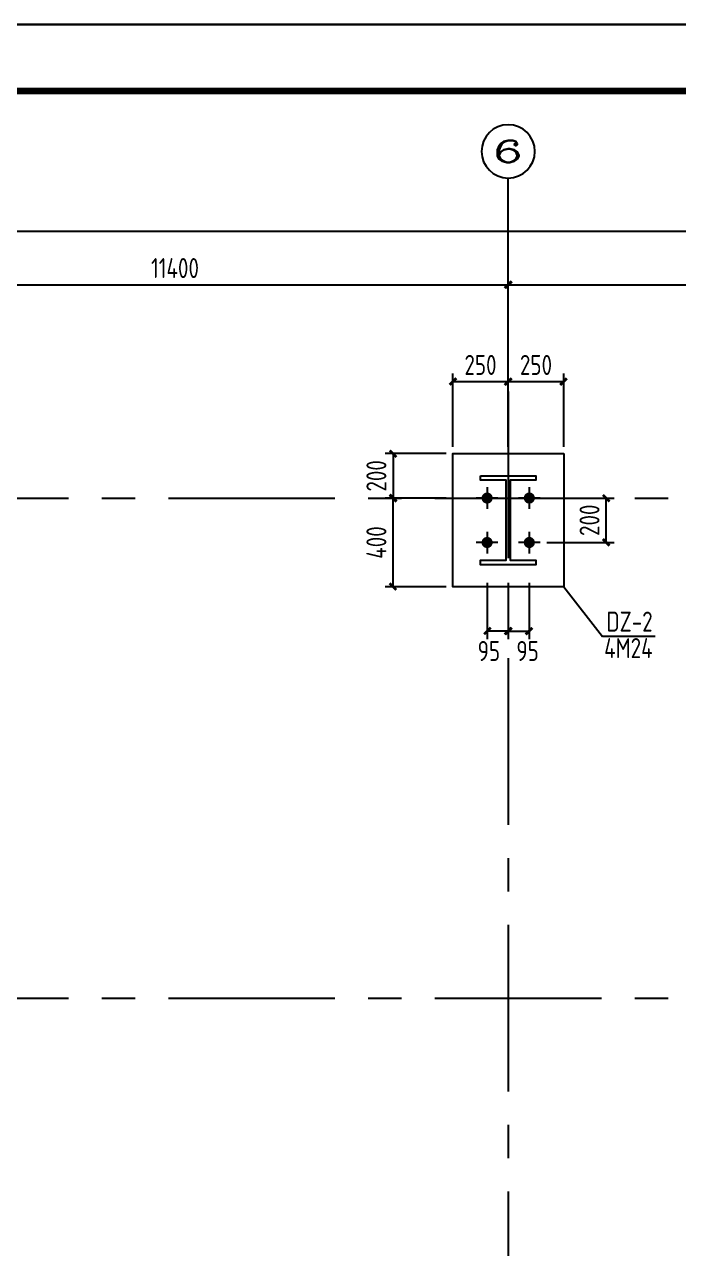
# Model space of a CAD drawing. Header units: millimetres. Extents: x 866309 to 879639, y 39442 to 44891.
# Drawn here: x 868831.7 to 868929.8, y 39857.3 to 40040.9 of the extents above; entities that cross this region are included whole.
import ezdxf
from ezdxf.enums import TextEntityAlignment as Align

# ---------------------------------------------------------------- set-up
doc = ezdxf.new("R2010")
doc.units = ezdxf.units.MM
doc.header["$LTSCALE"] = 1000
doc.header["$MEASUREMENT"] = 0
doc.linetypes.add('CENTER', pattern=[2, 1.25, -0.25, 0.25, -0.25])
doc.linetypes.add('DOTE', pattern=[2.42, 2, -0.2, 0.02, -0.2])
for name, color, linetype in [('AXIS', 3, 'Continuous'), ('AXIS_TEXT', 7, 'Continuous'), ('DIM', 7, 'Continuous'), ('DOTE', 1, 'DOTE'), ('M_Prof', 2, 'Continuous'), ('柱集中标注', 2, 'Continuous'), ('标注', 7, 'Continuous'), ('檩条', 34, 'Continuous')]:
    doc.layers.add(name, color=color, linetype=linetype)
doc.styles.add('_TCH_AXIS', font='COMPLEX', dxfattribs={"bigfont": 'GBCBIG'})
doc.styles.add('COMPLEX', font='COMPLEX')
doc.styles.add('GBHZ', font='gbenor.shx', dxfattribs={"width": 0.9, "bigfont": 'gbcbig.shx'})
doc.dimstyles.new('Y100', dxfattribs={"dimscale": 0, "dimtxt": 3, "dimasz": 0.01, "dimexe": 1.2, "dimexo": 2, "dimgap": 1, "dimtad": 1, "dimdec": 0, "dimlfac": 100, "dimzin": 0, "dimdsep": 46, "dimtxsty": 'GBHZ', "dimblk": 'DX', "dimcen": 0.09, "dimdle": 1, "dimclrd": 7, "dimclre": 7, "dimclrt": 7, "dimadec": 0, "dimazin": 0, "dimtfac": 1, "dimtdec": 0, "dimtix": 1, "dimtmove": 2, "dimatfit": 3, "dimldrblk": 'DX', "dimfxl": 0, "dimtolj": 1, "dimtzin": 0, "dimarcsym": 0})
doc.dimstyles.new('Y30', dxfattribs={"dimscale": 0, "dimtxt": 3, "dimasz": 0.01, "dimexe": 1.2, "dimexo": 1, "dimgap": 1, "dimtad": 1, "dimdec": 0, "dimlfac": 30, "dimzin": 0, "dimdsep": 46, "dimtxsty": 'GBHZ', "dimblk1": 'DX', "dimblk2": 'DX', "dimsah": 1, "dimcen": 0.09, "dimdle": 1, "dimadec": 0, "dimazin": 0, "dimtfac": 1, "dimtdec": 0, "dimtix": 1, "dimtmove": 2, "dimatfit": 3, "dimldrblk": 'DX', "dimfxl": 0, "dimtolj": 1, "dimtzin": 0, "dimarcsym": 0})

# ---------------------------------------------------------------- blocks, each defined once
blk = doc.blocks.new('_AXISO')
blk.add_circle((0, 0), 0.5)
at = {"layer": 'AXIS_TEXT', "style": 'COMPLEX', "width": 1.041667}
blk.add_attdef('A', text='', height=0.56, dxfattribs=at).set_placement((-0.25, -0.28), (0.25, -0.28), align=Align.FIT)
blk = doc.blocks.new('DX')
at = {"color": 0, "linetype": 'ByBlock', "const_width": 40}
blk.add_lwpolyline([(-54, -51), (46, 49)], dxfattribs=at)
blk = doc.blocks.new('*D1314')
at = {"layer": 'Defpoints', "color": 0, "transparency": 16777216}
for p in [(868904.28, 40001.89), (868804.28, 39985.89), (868904.28, 39985.89)]:
    blk.add_point(p, dxfattribs=at)
at = {"layer": 'dim', "color": 7, "lineweight": -2, "transparency": 16777216}
for p, q in [((868804.28, 39987.89), (868804.28, 40003.09)), ((868904.28, 39987.89), (868904.28, 40003.09)), ((868804.29, 40001.89), (868904.27, 40001.89))]:
    blk.add_line(p, q, dxfattribs=at)
at = {"layer": 'dim', "color": 7, "lineweight": -2, "transparency": 16777216, "xscale": 0.01, "yscale": 0.01, "zscale": 0.01, "rotation": 180}
blk.add_blockref('DX', (868804.28, 40001.89), dxfattribs=at)
at = {"layer": 'dim', "color": 7, "lineweight": -2, "transparency": 16777216, "xscale": 0.01, "yscale": 0.01, "zscale": 0.01}
blk.add_blockref('DX', (868904.28, 40001.89), dxfattribs=at)
at = {"layer": 'dim', "color": 7, "transparency": 16777216, "insert": (868854.28, 40004.39), "char_height": 3, "attachment_point": 5, "style": 'GBHZ'}
blk.add_mtext('\\A1;11400', dxfattribs=at)
blk = doc.blocks.new('*D1315')
at = {"layer": 'Defpoints', "color": 0, "transparency": 16777216}
for p in [(869019.28, 40001.89), (868904.28, 39985.89), (869019.28, 39985.89)]:
    blk.add_point(p, dxfattribs=at)
at = {"layer": 'dim', "color": 7, "lineweight": -2, "transparency": 16777216}
for p, q in [((868904.28, 39987.89), (868904.28, 40003.09)), ((869019.28, 39987.89), (869019.28, 40003.09)), ((868904.29, 40001.89), (869019.27, 40001.89))]:
    blk.add_line(p, q, dxfattribs=at)
at = {"layer": 'dim', "color": 7, "lineweight": -2, "transparency": 16777216, "xscale": 0.01, "yscale": 0.01, "zscale": 0.01, "rotation": 180}
blk.add_blockref('DX', (868904.28, 40001.89), dxfattribs=at)
at = {"layer": 'dim', "color": 7, "lineweight": -2, "transparency": 16777216, "xscale": 0.01, "yscale": 0.01, "zscale": 0.01}
blk.add_blockref('DX', (869019.28, 40001.89), dxfattribs=at)
at = {"layer": 'dim', "color": 7, "transparency": 16777216, "insert": (868961.78, 40004.39), "char_height": 3, "attachment_point": 5, "style": 'GBHZ'}
blk.add_mtext('\\A1;11500', dxfattribs=at)
blk = doc.blocks.new('*D1316')
at = {"layer": 'Defpoints', "color": 0, "transparency": 16777216}
for p in [(868549.28, 40009.89), (868549.28, 39985.89), (869019.28, 39985.89)]:
    blk.add_point(p, dxfattribs=at)
at = {"layer": 'dim', "color": 7, "lineweight": -2, "transparency": 16777216}
for p, q in [((868549.28, 39987.89), (868549.28, 40011.09)), ((869019.28, 39987.89), (869019.28, 40011.09)), ((869019.27, 40009.89), (868549.29, 40009.89))]:
    blk.add_line(p, q, dxfattribs=at)
at = {"layer": 'dim', "color": 7, "lineweight": -2, "transparency": 16777216, "xscale": 0.01, "yscale": 0.01, "zscale": 0.01, "rotation": 180}
blk.add_blockref('DX', (868549.28, 40009.89), dxfattribs=at)
at = {"layer": 'dim', "color": 7, "lineweight": -2, "transparency": 16777216, "xscale": 0.01, "yscale": 0.01, "zscale": 0.01}
blk.add_blockref('DX', (869019.28, 40009.89), dxfattribs=at)
at = {"layer": 'dim', "color": 7, "transparency": 16777216, "insert": (868784.28, 40012.39), "char_height": 3, "attachment_point": 5, "style": 'GBHZ'}
blk.add_mtext('\\A1;47000', dxfattribs=at)
blk = doc.blocks.new('*D2546')
at = {"layer": 'Defpoints', "color": 0, "transparency": 16777216}
for p in [(868887, 39969.89), (868895.95, 39969.89), (868895.95, 39956.56)]:
    blk.add_point(p, dxfattribs=at)
at = {"layer": 'dim', "color": 0, "lineweight": -2, "transparency": 16777216}
for p, q in [((868894.95, 39969.89), (868885.8, 39969.89)), ((868887, 39956.57), (868887, 39969.88)), ((868894.95, 39956.56), (868885.8, 39956.56))]:
    blk.add_line(p, q, dxfattribs=at)
at = {"layer": 'dim', "color": 0, "lineweight": -2, "transparency": 16777216, "xscale": 0.01, "yscale": 0.01, "zscale": 0.01}
for p, rotation in [((868887, 39969.89), 90), ((868887, 39956.56), 270)]:
    blk.add_blockref('DX', p, dxfattribs=dict(at, rotation=rotation))
at = {"layer": 'dim', "color": 0, "transparency": 16777216, "insert": (868884.5, 39963.22), "char_height": 3, "attachment_point": 5, "rotation": 90, "style": 'GBHZ'}
blk.add_mtext('\\A1;400', dxfattribs=at)
blk = doc.blocks.new('*D2547')
at = {"layer": 'Defpoints', "color": 0, "transparency": 16777216}
for p in [(868904.28, 39987.36), (868895.95, 39976.56), (868904.28, 39976.56)]:
    blk.add_point(p, dxfattribs=at)
at = {"layer": 'dim', "color": 0, "lineweight": -2, "transparency": 16777216}
for p, q in [((868895.95, 39977.56), (868895.95, 39988.56)), ((868904.28, 39977.56), (868904.28, 39988.56)), ((868895.96, 39987.36), (868904.27, 39987.36))]:
    blk.add_line(p, q, dxfattribs=at)
at = {"layer": 'dim', "color": 0, "lineweight": -2, "transparency": 16777216, "xscale": 0.01, "yscale": 0.01, "zscale": 0.01, "rotation": 180}
blk.add_blockref('DX', (868895.95, 39987.36), dxfattribs=at)
at = {"layer": 'dim', "color": 0, "lineweight": -2, "transparency": 16777216, "xscale": 0.01, "yscale": 0.01, "zscale": 0.01}
blk.add_blockref('DX', (868904.28, 39987.36), dxfattribs=at)
at = {"layer": 'dim', "color": 0, "transparency": 16777216, "insert": (868900.12, 39989.86), "char_height": 3, "attachment_point": 5, "style": 'GBHZ'}
blk.add_mtext('\\A1;250', dxfattribs=at)
blk = doc.blocks.new('*D2548')
at = {"layer": 'Defpoints', "color": 0, "transparency": 16777216}
for p in [(868912.62, 39987.36), (868904.28, 39976.56), (868912.62, 39976.56)]:
    blk.add_point(p, dxfattribs=at)
at = {"layer": 'dim', "color": 0, "lineweight": -2, "transparency": 16777216}
for p, q in [((868904.28, 39977.56), (868904.28, 39988.56)), ((868912.62, 39977.56), (868912.62, 39988.56)), ((868904.29, 39987.36), (868912.61, 39987.36))]:
    blk.add_line(p, q, dxfattribs=at)
at = {"layer": 'dim', "color": 0, "lineweight": -2, "transparency": 16777216, "xscale": 0.01, "yscale": 0.01, "zscale": 0.01, "rotation": 180}
blk.add_blockref('DX', (868904.28, 39987.36), dxfattribs=at)
at = {"layer": 'dim', "color": 0, "lineweight": -2, "transparency": 16777216, "xscale": 0.01, "yscale": 0.01, "zscale": 0.01}
blk.add_blockref('DX', (868912.62, 39987.36), dxfattribs=at)
at = {"layer": 'dim', "color": 0, "transparency": 16777216, "insert": (868908.45, 39989.86), "char_height": 3, "attachment_point": 5, "style": 'GBHZ'}
blk.add_mtext('\\A1;250', dxfattribs=at)
blk = doc.blocks.new('*D2549')
at = {"layer": 'Defpoints', "color": 0, "transparency": 16777216}
for p in [(868901.12, 39958.15), (868904.28, 39958.15), (868901.12, 39949.94)]:
    blk.add_point(p, dxfattribs=at)
at = {"layer": 'dim', "color": 0, "lineweight": -2, "transparency": 16777216}
for p, q in [((868901.12, 39957.15), (868901.12, 39948.74)), ((868904.28, 39957.15), (868904.28, 39948.74)), ((868904.27, 39949.94), (868901.13, 39949.94))]:
    blk.add_line(p, q, dxfattribs=at)
at = {"layer": 'dim', "color": 0, "lineweight": -2, "transparency": 16777216, "xscale": 0.01, "yscale": 0.01, "zscale": 0.01, "rotation": 180}
blk.add_blockref('DX', (868901.12, 39949.94), dxfattribs=at)
at = {"layer": 'dim', "color": 0, "lineweight": -2, "transparency": 16777216, "xscale": 0.01, "yscale": 0.01, "zscale": 0.01}
blk.add_blockref('DX', (868904.28, 39949.94), dxfattribs=at)
at = {"layer": 'dim', "color": 0, "transparency": 16777216, "insert": (868901.38, 39946.95), "char_height": 3, "attachment_point": 5, "style": 'GBHZ'}
blk.add_mtext('\\A1;95', dxfattribs=at)
blk = doc.blocks.new('*D2550')
at = {"layer": 'Defpoints', "color": 0, "transparency": 16777216}
for p in [(868904.28, 39958.15), (868907.45, 39958.15), (868907.45, 39949.94)]:
    blk.add_point(p, dxfattribs=at)
at = {"layer": 'dim', "color": 0, "lineweight": -2, "transparency": 16777216}
for p, q in [((868904.28, 39957.15), (868904.28, 39948.74)), ((868907.45, 39957.15), (868907.45, 39948.74)), ((868904.29, 39949.94), (868907.44, 39949.94))]:
    blk.add_line(p, q, dxfattribs=at)
at = {"layer": 'dim', "color": 0, "lineweight": -2, "transparency": 16777216, "xscale": 0.01, "yscale": 0.01, "zscale": 0.01, "rotation": 180}
blk.add_blockref('DX', (868904.28, 39949.94), dxfattribs=at)
at = {"layer": 'dim', "color": 0, "lineweight": -2, "transparency": 16777216, "xscale": 0.01, "yscale": 0.01, "zscale": 0.01}
blk.add_blockref('DX', (868907.45, 39949.94), dxfattribs=at)
at = {"layer": 'dim', "color": 0, "transparency": 16777216, "insert": (868907.19, 39946.95), "char_height": 3, "attachment_point": 5, "style": 'GBHZ'}
blk.add_mtext('\\A1;95', dxfattribs=at)
blk = doc.blocks.new('*D2551')
at = {"layer": 'Defpoints', "color": 0, "transparency": 16777216}
for p in [(868909.07, 39969.89), (868918.98, 39969.89), (868909.07, 39963.22)]:
    blk.add_point(p, dxfattribs=at)
at = {"layer": '标注', "color": 0, "lineweight": -2, "transparency": 16777216}
for p, q in [((868910.07, 39969.89), (868920.18, 39969.89)), ((868918.98, 39963.23), (868918.98, 39969.88)), ((868910.07, 39963.22), (868920.18, 39963.22))]:
    blk.add_line(p, q, dxfattribs=at)
at = {"layer": '标注', "color": 0, "lineweight": -2, "transparency": 16777216, "xscale": 0.01, "yscale": 0.01, "zscale": 0.01}
for p, rotation in [((868918.98, 39969.89), 90), ((868918.98, 39963.22), 270)]:
    blk.add_blockref('DX', p, dxfattribs=dict(at, rotation=rotation))
at = {"layer": '标注', "color": 0, "transparency": 16777216, "insert": (868916.48, 39966.56), "char_height": 3, "attachment_point": 5, "rotation": 90, "style": 'GBHZ'}
blk.add_mtext('\\A1;200', dxfattribs=at)
blk = doc.blocks.new('*D2552')
at = {"layer": 'Defpoints', "color": 0, "transparency": 16777216}
for p in [(868895.95, 39976.56), (868887, 39969.89), (868895.95, 39969.89)]:
    blk.add_point(p, dxfattribs=at)
at = {"layer": 'dim', "color": 0, "lineweight": -2, "transparency": 16777216}
for p, q in [((868894.95, 39976.56), (868885.8, 39976.56)), ((868887, 39976.55), (868887, 39969.9)), ((868894.95, 39969.89), (868885.8, 39969.89))]:
    blk.add_line(p, q, dxfattribs=at)
at = {"layer": 'dim', "color": 0, "lineweight": -2, "transparency": 16777216, "xscale": 0.01, "yscale": 0.01, "zscale": 0.01}
for p, rotation in [((868887, 39976.56), 90), ((868887, 39969.89), 270)]:
    blk.add_blockref('DX', p, dxfattribs=dict(at, rotation=rotation))
at = {"layer": 'dim', "color": 0, "transparency": 16777216, "insert": (868884.5, 39973.22), "char_height": 3, "attachment_point": 5, "rotation": 90, "style": 'GBHZ'}
blk.add_mtext('\\A1;200', dxfattribs=at)

msp = doc.modelspace()

# ---------------------------------------------------------------- linework, layer by layer
at = {"color": 0}
for p, q in [((869295.005, 40040.931), (868454.005, 40040.931)), ((868454.005, 40040.931), (869295.005, 40040.931))]:
    msp.add_line(p, q, dxfattribs=at)
for p, q in [((868901.116, 39971.515), (868901.116, 39968.265)), ((868907.45, 39971.515), (868907.45, 39968.265)), ((868902.741, 39969.89), (868899.491, 39969.89)), ((868909.075, 39969.89), (868905.825, 39969.89)), ((868901.116, 39964.848), (868901.116, 39961.598)), ((868907.45, 39964.848), (868907.45, 39961.598)), ((868902.741, 39963.223), (868899.491, 39963.223)), ((868909.075, 39963.223), (868905.825, 39963.223))]:
    msp.add_line(p, q)
at = {"color": 0, "const_width": 1}
msp.add_lwpolyline([(869285.005, 39456.931), (868479.005, 39456.931), (868479.005, 40030.931), (869285.005, 40030.931)], close=True, dxfattribs=at)
msp.add_lwpolyline([(868912.616, 39976.557), (868912.616, 39956.557), (868895.95, 39956.557), (868895.95, 39976.557)], close=True)
at = {"layer": 'AXIS', "color": 0}
msp.add_line((868904.283, 39985.89), (868904.283, 40017.89), dxfattribs=at)
at = {"layer": 'dim', "const_width": 0.833}
for points in [[(868900.7, 39969.89, -1), (868901.533, 39969.89, -1)], [(868907.033, 39969.89, -1), (868907.866, 39969.89, -1)], [(868900.7, 39963.223, -1), (868901.533, 39963.223, -1)], [(868907.033, 39963.223, -1), (868907.866, 39963.223, -1)]]:
    msp.add_lwpolyline(points, format="xyb", close=True, dxfattribs=at)
at = {"layer": 'DOTE', "linetype": 'CENTER', "ltscale": 0.02}
for p, q in [((868904.283, 39985.89), (868904.283, 39503.89)), ((868533.283, 39969.89), (869035.283, 39969.89)), ((868533.283, 39894.89), (869035.283, 39894.89))]:
    msp.add_line(p, q, dxfattribs=at)
at = {"layer": 'M_Prof'}
msp.add_lwpolyline([(868900.116, 39973.223), (868908.45, 39973.223), (868908.45, 39972.557), (868904.583, 39972.557), (868904.583, 39960.557), (868908.45, 39960.557), (868908.45, 39959.89), (868900.116, 39959.89), (868900.116, 39960.557), (868903.983, 39960.557), (868903.983, 39972.557), (868900.116, 39972.557)], close=True, dxfattribs=at)
at = {"layer": '檩条'}
for p in [(868912.616, 39956.557), (868926.337, 39949.137)]:
    msp.add_line(p, (868918.439, 39949.137), dxfattribs=at)

# ---------------------------------------------------------------- block references
at = {"layer": 'AXIS', "color": 0}
ref = msp.add_blockref('_AXISO', (868904.283, 40021.89), dxfattribs=dict(at, xscale=-8, yscale=8, zscale=8, rotation=180))
ref.add_attrib('A', '6', dxfattribs={"layer": 'AXIS_TEXT', "color": 0, "height": 3.284, "style": '_TCH_AXIS', "width": 2.071429}).set_placement((868902.015, 40020.248), (868906.551, 40020.248), align=Align.FIT)

# ---------------------------------------------------------------- texts
at = {"layer": '柱集中标注', "style": 'GBHZ', "width": 0.9}
for s, p in [('DZ-2', (868919.021, 39949.858)), ('4M24', (868918.68, 39945.887))]:
    msp.add_text(s, height=3, dxfattribs=at).set_placement(p)

# ---------------------------------------------------------------- dimensions: what is measured, and where the dimension line sits
at = {"layer": 'dim'}
for base, p1, p2, dimstyle, picture, middle in [((868549.283, 40009.89), (869019.283, 39985.89), (868549.283, 39985.89), 'Y100', '*D1316', (868784.283, 40012.39)), ((869019.283, 40001.89), (868904.283, 39985.89), (869019.283, 39985.89), 'Y100', '*D1315', (868961.783, 40004.39)), ((868904.283, 39987.364), (868895.95, 39976.557), (868904.283, 39976.557), 'Y30', '*D2547', (868900.116, 39989.864)), ((868912.616, 39987.364), (868904.283, 39976.557), (868912.616, 39976.557), 'Y30', '*D2548', (868908.45, 39989.864))]:
    dim = msp.add_linear_dim(base=base, p1=p1, p2=p2, dimstyle=dimstyle, override={"dimscale": 1}, dxfattribs=at)
    dim.commit()
    dim.dimension.update_dxf_attribs({"geometry": picture, "text_midpoint": middle})
dim = msp.add_linear_dim(base=(868904.283, 40001.89), p1=(868804.283, 39985.89), p2=(868904.283, 39985.89), text='11400', dimstyle='Y100', override={"dimscale": 1}, dxfattribs=at)
dim.commit()
dim.dimension.update_dxf_attribs({"geometry": '*D1314', "text_midpoint": (868854.283, 40004.39)})
for p1, angle, picture, middle in [((868895.95, 39976.557), 270, '*D2552', (868884.504, 39973.223)), ((868895.95, 39956.557), 90, '*D2546', (868884.504, 39963.223))]:
    dim = msp.add_linear_dim(base=(868887.004, 39969.89), p1=p1, p2=(868895.95, 39969.89), angle=angle, dimstyle='Y30', override={"dimscale": 1}, dxfattribs=at)
    dim.commit()
    dim.dimension.update_dxf_attribs({"geometry": picture, "text_midpoint": middle})
dim = msp.add_linear_dim(base=(868901.116, 39949.942), p1=(868904.283, 39958.148), p2=(868901.116, 39958.148), dimstyle='Y30', override={"dimscale": 1}, dxfattribs=at)
dim.commit()
dim.dimension.update_dxf_attribs({"geometry": '*D2549', "text_midpoint": (868901.378, 39946.948), "dimtype": 160})
dim = msp.add_linear_dim(base=(868907.45, 39949.942), p1=(868904.283, 39958.148), p2=(868907.45, 39958.148), angle=180, dimstyle='Y30', override={"dimscale": 1}, dxfattribs=at)
dim.commit()
dim.dimension.update_dxf_attribs({"geometry": '*D2550', "text_midpoint": (868907.188, 39946.948), "dimtype": 160})
at = {"layer": '标注'}
dim = msp.add_linear_dim(base=(868918.977, 39969.89), p1=(868909.075, 39963.223), p2=(868909.075, 39969.89), angle=270, dimstyle='Y30', override={"dimscale": 1}, dxfattribs=at)
dim.commit()
dim.dimension.update_dxf_attribs({"geometry": '*D2551', "text_midpoint": (868916.477, 39966.557)})

doc.saveas('drawing.dxf')
